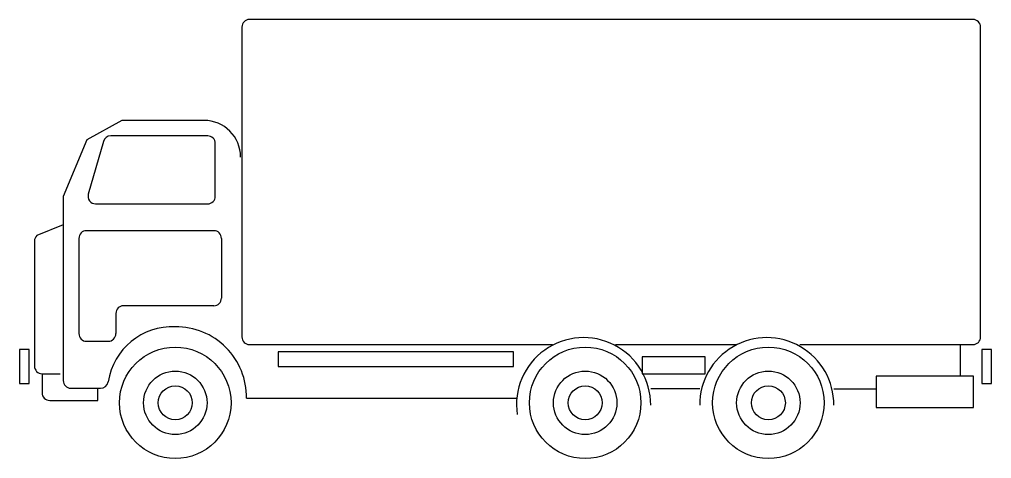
# Model space of a CAD drawing. Header units: millimetres. Extents: x -1020 to 5341, y 0 to 2873.
import ezdxf

# ---------------------------------------------------------------- set-up
doc = ezdxf.new("R2010")
doc.units = ezdxf.units.MM
doc.header["$MEASUREMENT"] = 0

# ---------------------------------------------------------------- blocks, each defined once
blk = doc.blocks.new('SYMBOL_TruckSmall_1')
at = {"linetype": 'Continuous'}
for p, q in [((5219.6, 2873.1), (485.6, 2873.1)), ((435.6, 2823.1), (435.6, 795.8)), ((5269.6, 795.8), (5269.6, 2823.1)), ((-349.3, 2212.6), (-578.7, 2085.6)), ((187.4, 2212.6), (-349.3, 2212.6)), ((211.9, 2111.1), (-422.7, 2111.1)), ((-578.7, 2085.6), (-733.4, 1714.6)), ((-470.7, 2074.8), (-569.2, 1730.3)), ((261.9, 1716.6), (261.9, 2061.1)), ((-733.4, 1714.6), (-733.4, 510.1)), ((-521.1, 1666.6), (211.9, 1666.6)), ((-733.4, 1530), (-906.1, 1458.7)), ((252.1, 1490.9), (-580.7, 1490.9)), ((-921.8, 1422.4), (-921.8, 605.3)), ((-630.7, 1440.9), (-630.7, 817.2)), ((252.1, 999.8), (-338.9, 999.8)), ((-388.9, 949.8), (-388.9, 817.2)), ((-580.7, 767.2), (-438.9, 767.2)), ((-956.2, 714.1), (-1019.7, 714.1)), ((-1019.7, 714.1), (-1019.7, 491.8)), ((-956.2, 491.8), (-956.2, 714.1)), ((485.6, 745.8), (2467.7, 745.8)), ((2880.4, 745.8), (3674.2, 745.8)), ((4086.9, 745.8), (5219.6, 745.8)), ((5277.6, 714.1), (5277.6, 491.8)), ((5341.1, 714.1), (5277.6, 714.1)), ((5341.1, 491.8), (5341.1, 714.1)), ((673.8, 699.1), (673.8, 602.9)), ((2213.7, 699.1), (673.8, 699.1)), ((2181.9, 699.1), (689.7, 699.1)), ((2213.7, 602.9), (2213.7, 699.1)), ((3055.1, 666.4), (3055.1, 555.3)), ((3467.8, 666.4), (3055.1, 666.4)), ((3467.8, 555.3), (3467.8, 666.4)), ((673.8, 602.9), (2213.7, 602.9)), ((-871.8, 555.3), (-754.1, 555.3)), ((3055.1, 555.3), (3467.8, 555.3)), ((4587, 539.4), (4587, 333.1)), ((5222, 539.4), (4587, 539.4)), ((5222, 333.1), (5222, 539.4)), ((-1019.7, 491.8), (-956.2, 491.8)), ((-683.4, 460.1), (-488.7, 460.1)), ((-507, 380.7), (-507, 460.1)), ((3431.4, 455.2), (3110.6, 455.2)), ((5277.6, 491.8), (5341.1, 491.8)), ((466.3, 394.6), (2237.5, 394.6)), ((-821.8, 380.7), (-507, 380.7)), ((4587, 333.1), (5222, 333.1))]:
    blk.add_line(p, q, dxfattribs=at)
for p, q in [((302.1, 1440.9), (302.1, 1049.8)), ((5138.7, 539.4), (5138.7, 745.8)), ((-871.8, 555.3), (-871.8, 430.7)), ((4309.2, 455.2), (4583.9, 455.2))]:
    blk.add_line(p, q)
for centre, radius in [((0, 364.8), 364.8), ((2682, 364.8), 364.8), ((3880.6, 364.8), 364.8), ((0, 364.8), 207.7), ((2682, 364.8), 207.7), ((3880.6, 364.8), 207.7), ((0, 364.8), 111.1), ((2682, 364.8), 111.1), ((3880.6, 364.8), 111.1)]:
    blk.add_circle(centre, radius, dxfattribs=at)
for centre, radius, start, end in [((485.6, 2823.1), 50, 90, 180), ((5219.6, 2823.1), 50, 0, 90), ((187.4, 1972.6), 240, 0, 90), ((-422.7, 2061.1), 50, 90, 164.05456), ((211.9, 2061.1), 50, 0, 90), ((-521.1, 1716.6), 50, 164.05455, 270), ((211.9, 1716.6), 50, 270, 0.00001), ((-580.7, 1440.9), 50, 90, 180), ((-871.8, 1422.4), 50, 133.37655, 180), ((-338.9, 949.8), 50, 90, 180), ((-16.9, 435.3), 427.7, 87.73987, 170.98932), ((3.7, 400), 462.7, 359.33073, 90.45568), ((-580.7, 817.2), 50, 180, 270), ((-438.9, 817.2), 50, 270, 0), ((485.6, 795.8), 50, 180, 270), ((2671.7, 352.4), 438.9, 359.55539, 188.38354), ((3870.3, 352.4), 438.9, 359.55539, 180.44134), ((5219.6, 795.8), 50, 270, 360), ((-871.8, 605.3), 50, 180, 270), ((-683.4, 510.1), 50, 180, 270), ((-488.7, 510.1), 50, 270, 350.98932)]:
    blk.add_arc(centre, radius, start, end, dxfattribs=at)
for centre, start, end in [((252.1, 1440.9), 0, 90), ((252.1, 1049.8), 270, 0), ((-821.8, 430.7), 180, 270)]:
    blk.add_arc(centre, 50, start, end)

msp = doc.modelspace()

# ---------------------------------------------------------------- block references
msp.add_blockref('SYMBOL_TruckSmall_1', (0, 0))

doc.saveas('drawing.dxf')
